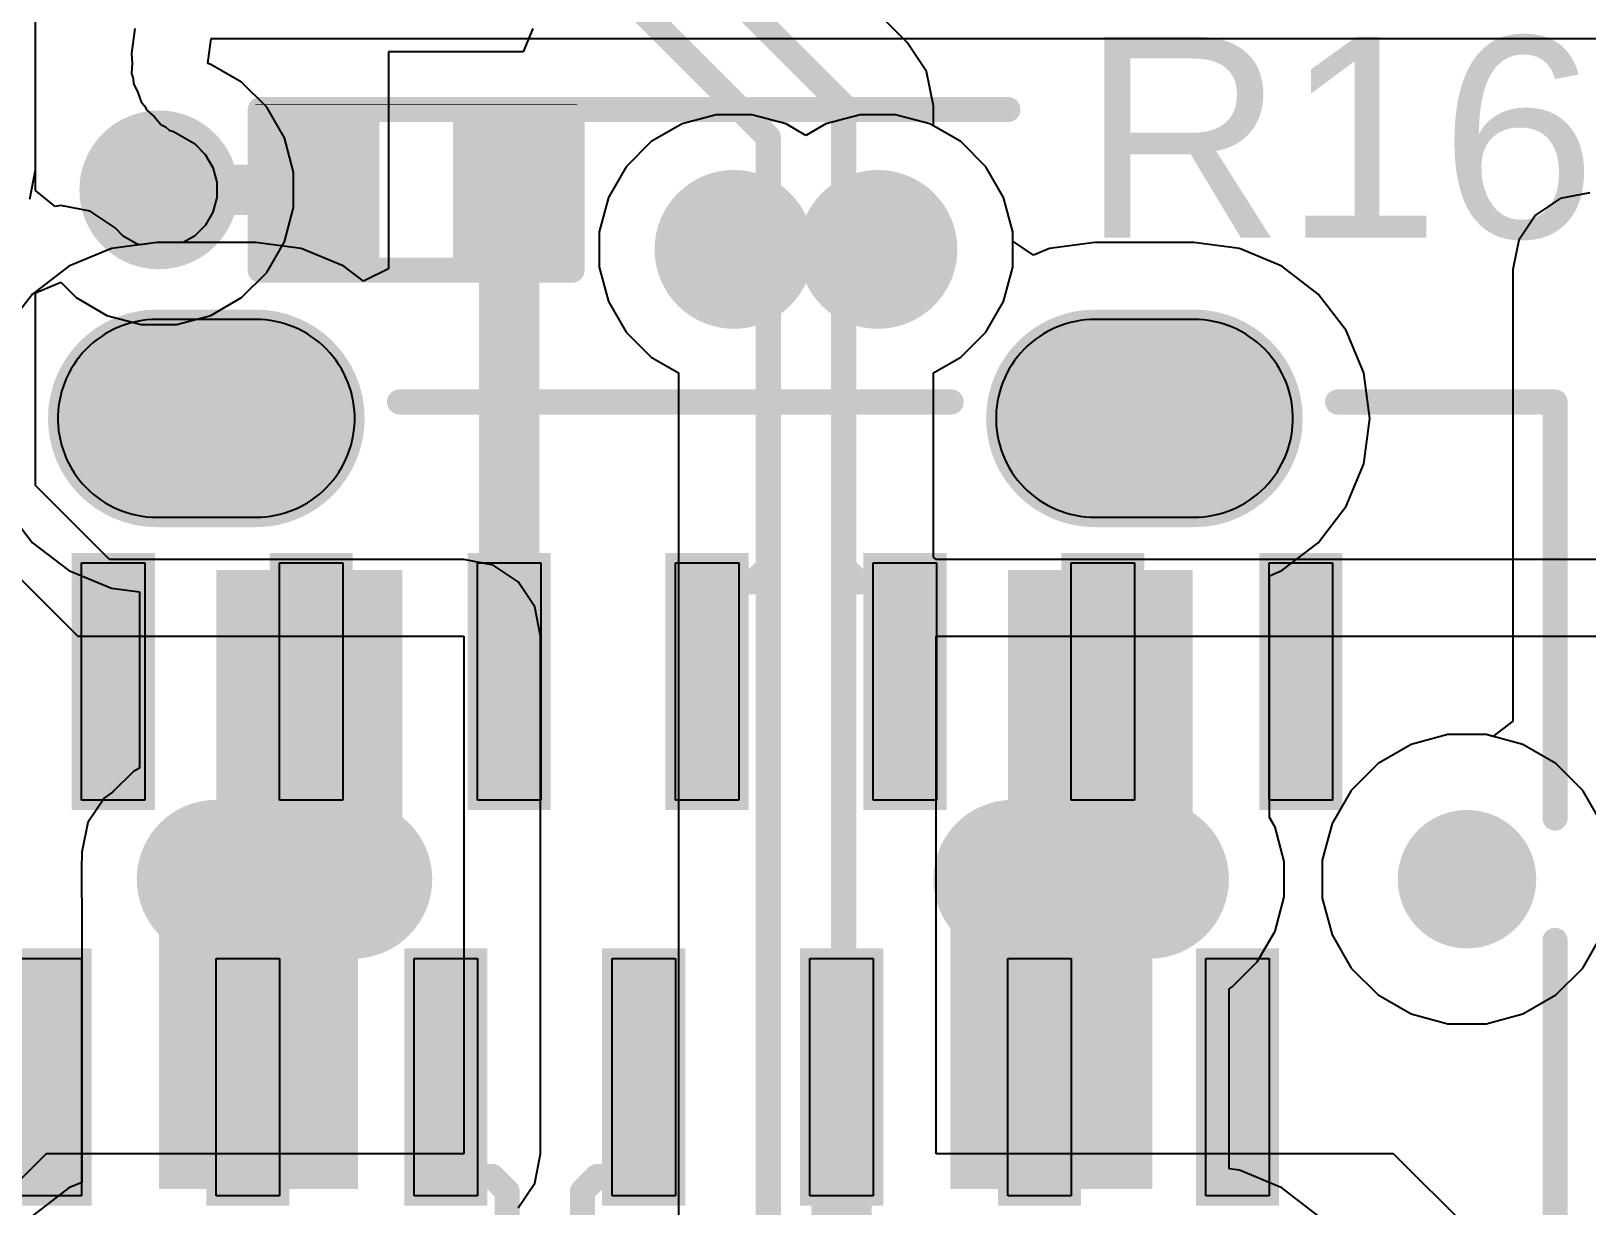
# Model space of a CAD drawing. Header units: millimetres. Extents: x -1.53 to 7.44, y -0.61 to 4.57.
# Drawn here: x 5.7209 to 6.0304, y 0.3046 to 0.5385 of the extents above; entities that cross this region are included whole.
import ezdxf

# ---------------------------------------------------------------- set-up
doc = ezdxf.new("R2010")
doc.units = ezdxf.units.MM
doc.header["$MEASUREMENT"] = 0
for name, color, linetype in [('BottomLayer', 5, 'Continuous'), ('BottomSolder', 6, 'Continuous'), ('MultiLayer', 9, 'Continuous'), ('PadHoleLayer', 156, 'Continuous'), ('TopLayer', 1, 'Continuous'), ('TopOverlay', 2, 'Continuous'), ('TopPaste', 8, 'Continuous'), ('TopSolder', 216, 'Continuous'), ('ViaHoleLayer', 16, 'Continuous')]:
    doc.layers.add(name, color=color, linetype=linetype)
doc.styles.add('Arial', font='', dxfattribs={"height": 0.2})
doc.styles.get('Arial').set_extended_font_data('Arial')

# ---------------------------------------------------------------- blocks, each defined once
blk = doc.blocks.new('R___0402_117')
at = {"layer": 'TopLayer'}
for points in [[(-0.0275, -0.0125), (-0.0275, 0.0125), (-0.0095, 0.0125), (-0.0095, -0.0125)], [(0.0095, -0.0125), (0.0095, 0.0125), (0.0275, 0.0125), (0.0275, -0.0125)]]:
    blk.add_hatch(color=1, dxfattribs=at).paths.add_polyline_path(points)
at = {"layer": 'TopPaste'}
for points in [[(-0.0275, -0.0125), (-0.0275, 0.0125), (-0.0095, 0.0125), (-0.0095, -0.0125)], [(0.0095, -0.0125), (0.0095, 0.0125), (0.0275, 0.0125), (0.0275, -0.0125)]]:
    blk.add_hatch(color=8, dxfattribs=at).paths.add_polyline_path(points)
at = {"layer": 'TopSolder'}
for points in [[(-0.02967, -0.01467), (-0.02967, 0.01467), (-0.00733, 0.01467), (-0.00733, -0.01467)], [(0.00733, -0.01467), (0.00733, 0.01467), (0.02967, 0.01467), (0.02967, -0.01467)]]:
    blk.add_hatch(color=216, dxfattribs=at).paths.add_polyline_path(points)
at = {"layer": 'TopOverlay'}
for points, const_width in [([(0.031, 0.016), (-0.031, 0.016)], 0.005), ([(-0.031, 0.016), (-0.031, -0.016)], 0.005), ([(0.031, 0.016), (0.031, -0.016)], 0.005), ([(0.031, -0.016), (-0.031, -0.016)], 0.005), ([(0.032, -0.017), (-0.032, -0.017)], 0.000127)]:
    blk.add_lwpolyline(points, dxfattribs=dict(at, const_width=const_width))
for points, const_width in [([(-0.03225, 0.016, 1), (-0.02975, 0.016, 1)], 0.0025), ([(-0.03225, 0.016, 1), (-0.02975, 0.016, 1)], 0.0025), ([(0.02975, 0.016, 1), (0.03225, 0.016, 1)], 0.0025), ([(0.02975, 0.016, 1), (0.03225, 0.016, 1)], 0.0025), ([(-0.03225, -0.016, 1), (-0.02975, -0.016, 1)], 0.0025), ([(-0.03225, -0.016, 1), (-0.02975, -0.016, 1)], 0.0025), ([(0.02975, -0.016, 1), (0.03225, -0.016, 1)], 0.0025), ([(0.02975, -0.016, 1), (0.03225, -0.016, 1)], 0.0025), ([(-0.03203, -0.017, 1), (-0.03197, -0.017, 1)], 0.0000635), ([(0.03197, -0.017, 1), (0.03203, -0.017, 1)], 0.0000635)]:
    blk.add_lwpolyline(points, format="xyb", close=True, dxfattribs=dict(at, const_width=const_width))
blk = doc.blocks.new('TYPE_C_31_D_07_156')
at = {"layer": 'BottomLayer'}
h = blk.add_hatch(color=5, dxfattribs=at)
edge = h.paths.add_edge_path()
edge.add_arc((0.091732, 0.083463), 0.019685, 180, 360)
edge.add_line((0.111417, 0.083463), (0.111417, 0.103149))
edge.add_arc((0.091732, 0.103149), 0.019685, 0, 180)
edge.add_line((0.072047, 0.103149), (0.072047, 0.083463))
h = blk.add_hatch(color=5, dxfattribs=at)
edge = h.paths.add_edge_path()
edge.add_arc((0.091732, -0.103151), 0.019685, 180, 360)
edge.add_line((0.111417, -0.103151), (0.111417, -0.083465))
edge.add_arc((0.091732, -0.083465), 0.019685, 0, 180)
edge.add_line((0.072047, -0.083465), (0.072047, -0.103151))
at = {"layer": 'BottomSolder'}
h = blk.add_hatch(color=6, dxfattribs=at)
edge = h.paths.add_edge_path()
edge.add_arc((0.091732, 0.083463), 0.021654, 180, 360)
edge.add_line((0.113386, 0.083463), (0.113386, 0.103149))
edge.add_arc((0.091732, 0.103149), 0.021654, 0, 180)
edge.add_line((0.070078, 0.103149), (0.070078, 0.083463))
h = blk.add_hatch(color=6, dxfattribs=at)
edge = h.paths.add_edge_path()
edge.add_arc((0.091732, -0.103151), 0.021654, 180, 360)
edge.add_line((0.113386, -0.103151), (0.113386, -0.083465))
edge.add_arc((0.091732, -0.083465), 0.021654, 0, 180)
edge.add_line((0.070078, -0.083465), (0.070078, -0.103151))
h = blk.add_hatch(color=6, dxfattribs=at)
edge = h.paths.add_edge_path()
edge.add_arc((0.000005, -0.15748), 0.004, 0, 360)
at = {"layer": 'MultiLayer'}
h = blk.add_hatch(color=9, dxfattribs=at)
edge = h.paths.add_edge_path()
edge.add_arc((0.091732, 0.083463), 0.019685, 180, 360)
edge.add_line((0.111417, 0.083463), (0.111417, 0.103149))
edge.add_arc((0.091732, 0.103149), 0.019685, 0, 180)
edge.add_line((0.072047, 0.103149), (0.072047, 0.083463))
h = blk.add_hatch(color=9, dxfattribs=at)
edge = h.paths.add_edge_path()
edge.add_arc((0.091732, -0.103151), 0.019685, 180, 360)
edge.add_line((0.111417, -0.103151), (0.111417, -0.083465))
edge.add_arc((0.091732, -0.083465), 0.019685, 0, 180)
edge.add_line((0.072047, -0.083465), (0.072047, -0.103151))
at = {"layer": 'PadHoleLayer'}
h = blk.add_hatch(color=156, dxfattribs=at)
edge = h.paths.add_edge_path()
edge.add_arc((0.091732, 0.082479), 0.012795, 180, 360)
edge.add_line((0.104527, 0.082479), (0.104527, 0.104133))
edge.add_arc((0.091732, 0.104133), 0.012795, 0, 180)
edge.add_line((0.078937, 0.104133), (0.078937, 0.082479))
h = blk.add_hatch(color=156, dxfattribs=at)
edge = h.paths.add_edge_path()
edge.add_arc((0.091732, -0.104135), 0.012795, 180, 360)
edge.add_line((0.104527, -0.104135), (0.104527, -0.082481))
edge.add_arc((0.091732, -0.082481), 0.012795, 0, 180)
edge.add_line((0.078937, -0.082481), (0.078937, -0.104135))
h = blk.add_hatch(color=156, dxfattribs=at)
edge = h.paths.add_edge_path()
edge.add_arc((0.000005, -0.15748), 0.01378, 0, 360)
at = {"layer": 'TopLayer'}
for points in [[(-0.062992, 0.130707), (-0.015748, 0.130707), (-0.015748, 0.118109), (-0.062992, 0.118109)], [(0.015749, 0.118109), (0.062993, 0.118109), (0.062993, 0.105511), (0.015749, 0.105511)], [(-0.062992, 0.091337), (-0.015748, 0.091337), (-0.015748, 0.078739), (-0.062992, 0.078739)], [(0.015748, 0.078739), (0.062992, 0.078739), (0.062992, 0.066141), (0.015748, 0.066141)], [(-0.062992, 0.051967), (-0.015748, 0.051967), (-0.015748, 0.039369), (-0.062992, 0.039369)], [(0.015748, 0.039369), (0.062992, 0.039369), (0.062992, 0.026771), (0.015748, 0.026771)], [(-0.062992, 0.012597), (-0.015748, 0.012597), (-0.015748, -0.000001), (-0.062992, -0.000001)], [(0.015748, -0.000001), (0.062992, -0.000001), (0.062992, -0.012599), (0.015748, -0.012599)], [(-0.062992, -0.026773), (-0.015748, -0.026773), (-0.015748, -0.039371), (-0.062992, -0.039371)], [(0.015748, -0.039371), (0.062992, -0.039371), (0.062992, -0.051969), (0.015748, -0.051969)], [(-0.062992, -0.066143), (-0.015748, -0.066143), (-0.015748, -0.078741), (-0.062992, -0.078741)], [(0.015748, -0.078741), (0.062992, -0.078741), (0.062992, -0.091339), (0.015748, -0.091339)], [(-0.062992, -0.105513), (-0.015748, -0.105513), (-0.015748, -0.118111), (-0.062992, -0.118111)], [(0.015748, -0.118111), (0.062992, -0.118111), (0.062992, -0.130709), (0.015748, -0.130709)]]:
    blk.add_hatch(color=1, dxfattribs=at).paths.add_polyline_path(points)
h = blk.add_hatch(color=1, dxfattribs=at)
edge = h.paths.add_edge_path()
edge.add_arc((0.091732, 0.083463), 0.019685, 180, 360)
edge.add_line((0.111417, 0.083463), (0.111417, 0.103149))
edge.add_arc((0.091732, 0.103149), 0.019685, 0, 180)
edge.add_line((0.072047, 0.103149), (0.072047, 0.083463))
h = blk.add_hatch(color=1, dxfattribs=at)
edge = h.paths.add_edge_path()
edge.add_arc((0.091732, -0.103151), 0.019685, 180, 360)
edge.add_line((0.111417, -0.103151), (0.111417, -0.083465))
edge.add_arc((0.091732, -0.083465), 0.019685, 0, 180)
edge.add_line((0.072047, -0.083465), (0.072047, -0.103151))
at = {"layer": 'TopSolder'}
for points in [[(-0.064961, 0.132676), (-0.013779, 0.132676), (-0.013779, 0.11614), (-0.064961, 0.11614)], [(0.01378, 0.120078), (0.064962, 0.120078), (0.064962, 0.103542), (0.01378, 0.103542)], [(-0.064961, 0.093306), (-0.013779, 0.093306), (-0.013779, 0.07677), (-0.064961, 0.07677)], [(0.013779, 0.080708), (0.064961, 0.080708), (0.064961, 0.064172), (0.013779, 0.064172)], [(-0.064961, 0.053936), (-0.013779, 0.053936), (-0.013779, 0.0374), (-0.064961, 0.0374)], [(0.013779, 0.041338), (0.064961, 0.041338), (0.064961, 0.024802), (0.013779, 0.024802)], [(-0.064961, 0.014566), (-0.013779, 0.014566), (-0.013779, -0.00197), (-0.064961, -0.00197)], [(0.013779, 0.001968), (0.064961, 0.001968), (0.064961, -0.014568), (0.013779, -0.014568)], [(-0.064961, -0.024804), (-0.013779, -0.024804), (-0.013779, -0.04134), (-0.064961, -0.04134)], [(0.013779, -0.037402), (0.064961, -0.037402), (0.064961, -0.053938), (0.013779, -0.053938)], [(-0.064961, -0.064174), (-0.013779, -0.064174), (-0.013779, -0.08071), (-0.064961, -0.08071)], [(0.013779, -0.076772), (0.064961, -0.076772), (0.064961, -0.093308), (0.013779, -0.093308)], [(-0.064961, -0.103544), (-0.013779, -0.103544), (-0.013779, -0.12008), (-0.064961, -0.12008)], [(0.013779, -0.116142), (0.064961, -0.116142), (0.064961, -0.132678), (0.013779, -0.132678)]]:
    blk.add_hatch(color=216, dxfattribs=at).paths.add_polyline_path(points)
h = blk.add_hatch(color=216, dxfattribs=at)
edge = h.paths.add_edge_path()
edge.add_arc((0.091732, 0.083463), 0.021654, 180, 360)
edge.add_line((0.113386, 0.083463), (0.113386, 0.103149))
edge.add_arc((0.091732, 0.103149), 0.021654, 0, 180)
edge.add_line((0.070078, 0.103149), (0.070078, 0.083463))
h = blk.add_hatch(color=216, dxfattribs=at)
edge = h.paths.add_edge_path()
edge.add_arc((0.091732, -0.103151), 0.021654, 180, 360)
edge.add_line((0.113386, -0.103151), (0.113386, -0.083465))
edge.add_arc((0.091732, -0.083465), 0.021654, 0, 180)
edge.add_line((0.070078, -0.083465), (0.070078, -0.103151))
h = blk.add_hatch(color=216, dxfattribs=at)
edge = h.paths.add_edge_path()
edge.add_arc((0.000005, -0.15748), 0.004, 0, 360)
at = {"layer": 'TopOverlay', "const_width": 0.005}
for points in [[(0.095, 0.054865), (0.095, -0.054867)], [(0.095, -0.131749), (0.095, -0.175001)], [(-0.095, -0.175001), (-0.012178, -0.175001)], [(0.012178, -0.175001), (0.095, -0.175001)]]:
    blk.add_lwpolyline(points, dxfattribs=at)
at = {"layer": 'TopOverlay', "const_width": 0.0025}
for points in [[(0.09375, 0.054865, 1), (0.09625, 0.054865, 1)], [(0.09375, -0.054867, 1), (0.09625, -0.054867, 1)], [(0.09375, -0.131749, 1), (0.09625, -0.131749, 1)], [(-0.013428, -0.175001, 1), (-0.010928, -0.175001, 1)], [(0.010928, -0.175001, 1), (0.013428, -0.175001, 1)], [(0.09375, -0.175001, 1), (0.09625, -0.175001, 1)], [(0.09375, -0.175001, 1), (0.09625, -0.175001, 1)]]:
    blk.add_lwpolyline(points, format="xyb", close=True, dxfattribs=at)
at = {"layer": 'TopPaste'}
for p, q in [((-0.062992, 0.118109), (-0.062992, 0.130707)), ((-0.015748, 0.130707), (-0.015748, 0.118109)), ((0.083639, 0.121095), (0.082754, 0.120669)), ((0.084543, 0.121476), (0.083639, 0.121095)), ((0.085466, 0.121812), (0.084543, 0.121476)), ((0.086404, 0.122101), (0.085466, 0.121812)), ((0.087355, 0.122343), (0.086404, 0.122101)), ((0.088317, 0.122538), (0.087355, 0.122343)), ((0.089287, 0.122684), (0.088317, 0.122538)), ((0.090264, 0.122782), (0.089287, 0.122684)), ((0.091244, 0.122831), (0.090264, 0.122782)), ((0.092226, 0.122831), (0.091244, 0.122831)), ((0.093206, 0.122782), (0.092226, 0.122831)), ((0.094183, 0.122684), (0.093206, 0.122782)), ((0.095153, 0.122538), (0.094183, 0.122684)), ((0.096115, 0.122343), (0.095153, 0.122538)), ((0.097066, 0.122101), (0.096115, 0.122343)), ((0.098004, 0.121812), (0.097066, 0.122101)), ((0.098927, 0.121476), (0.098004, 0.121812)), ((0.099831, 0.121095), (0.098927, 0.121476)), ((0.100716, 0.120669), (0.099831, 0.121095)), ((-0.015748, 0.118109), (-0.062992, 0.118109)), ((0.015748, 0.105511), (0.015748, 0.118109)), ((0.015748, 0.118109), (0.062992, 0.118109)), ((0.062992, 0.118109), (0.062992, 0.105511)), ((0.07871, 0.117911), (0.07799, 0.117244)), ((0.079462, 0.118542), (0.07871, 0.117911)), ((0.080244, 0.119135), (0.079462, 0.118542)), ((0.081055, 0.119688), (0.080244, 0.119135)), ((0.081893, 0.1202), (0.081055, 0.119688)), ((0.082754, 0.120669), (0.081893, 0.1202)), ((0.101578, 0.1202), (0.100716, 0.120669)), ((0.102415, 0.119688), (0.101578, 0.1202)), ((0.103226, 0.119135), (0.102415, 0.119688)), ((0.104008, 0.118542), (0.103226, 0.119135)), ((0.10476, 0.117911), (0.104008, 0.118542)), ((0.10548, 0.117244), (0.10476, 0.117911)), ((0.076043, 0.115038), (0.07547, 0.114241)), ((0.076655, 0.115805), (0.076043, 0.115038)), ((0.077305, 0.116541), (0.076655, 0.115805)), ((0.07799, 0.117244), (0.077305, 0.116541)), ((0.106165, 0.116541), (0.10548, 0.117244)), ((0.106815, 0.115805), (0.106165, 0.116541)), ((0.107427, 0.115038), (0.106815, 0.115805)), ((0.108, 0.114241), (0.107427, 0.115038)), ((0.073999, 0.111693), (0.073596, 0.110798)), ((0.074447, 0.112566), (0.073999, 0.111693)), ((0.074938, 0.113416), (0.074447, 0.112566)), ((0.07547, 0.114241), (0.074938, 0.113416)), ((0.108532, 0.113416), (0.108, 0.114241)), ((0.109023, 0.112566), (0.108532, 0.113416)), ((0.109471, 0.111693), (0.109023, 0.112566)), ((0.109874, 0.110798), (0.109471, 0.111693)), ((0.072925, 0.108954), (0.072659, 0.108009)), ((0.073237, 0.109885), (0.072925, 0.108954)), ((0.073596, 0.110798), (0.073237, 0.109885)), ((0.110233, 0.109885), (0.109874, 0.110798)), ((0.110545, 0.108954), (0.110233, 0.109885)), ((0.110811, 0.108009), (0.110545, 0.108954)), ((0.062992, 0.105511), (0.015748, 0.105511)), ((0.07227, 0.106086), (0.072148, 0.105112)), ((0.07244, 0.107053), (0.07227, 0.106086)), ((0.072659, 0.108009), (0.07244, 0.107053)), ((0.11103, 0.107053), (0.110811, 0.108009)), ((0.1112, 0.106086), (0.11103, 0.107053)), ((0.111322, 0.105112), (0.1112, 0.106086)), ((0.072074, 0.104133), (0.07205, 0.103152)), ((0.07205, 0.103152), (0.07205, 0.083467)), ((0.072148, 0.105112), (0.072074, 0.104133)), ((0.111396, 0.104133), (0.111322, 0.105112)), ((0.11142, 0.103152), (0.111396, 0.104133)), ((0.11142, 0.083467), (0.11142, 0.103152)), ((-0.062992, 0.078739), (-0.062992, 0.091337)), ((-0.062992, 0.091337), (-0.015748, 0.091337)), ((-0.015748, 0.091337), (-0.015748, 0.078739)), ((0.07205, 0.083467), (0.072074, 0.082486)), ((0.072074, 0.082486), (0.072148, 0.081507)), ((0.072148, 0.081507), (0.07227, 0.080533)), ((0.07227, 0.080533), (0.07244, 0.079566)), ((0.11103, 0.079566), (0.1112, 0.080533)), ((0.1112, 0.080533), (0.111322, 0.081507)), ((0.111322, 0.081507), (0.111396, 0.082486)), ((0.111396, 0.082486), (0.11142, 0.083467)), ((-0.015748, 0.078739), (-0.062992, 0.078739)), ((0.015748, 0.066141), (0.015748, 0.078739)), ((0.015748, 0.078739), (0.062992, 0.078739)), ((0.062992, 0.078739), (0.062992, 0.066141)), ((0.07244, 0.079566), (0.072659, 0.07861)), ((0.072659, 0.07861), (0.072925, 0.077665)), ((0.072925, 0.077665), (0.073237, 0.076734)), ((0.110233, 0.076734), (0.110545, 0.077665)), ((0.110545, 0.077665), (0.110811, 0.07861)), ((0.110811, 0.07861), (0.11103, 0.079566)), ((0.073237, 0.076734), (0.073596, 0.075821)), ((0.073596, 0.075821), (0.073999, 0.074926)), ((0.073999, 0.074926), (0.074447, 0.074053)), ((0.109023, 0.074053), (0.109471, 0.074926)), ((0.109471, 0.074926), (0.109874, 0.075821)), ((0.109874, 0.075821), (0.110233, 0.076734)), ((0.074447, 0.074053), (0.074938, 0.073203)), ((0.074938, 0.073203), (0.07547, 0.072378)), ((0.07547, 0.072378), (0.076043, 0.071581)), ((0.076043, 0.071581), (0.076655, 0.070814)), ((0.106815, 0.070814), (0.107427, 0.071581)), ((0.107427, 0.071581), (0.108, 0.072378)), ((0.108, 0.072378), (0.108532, 0.073203)), ((0.108532, 0.073203), (0.109023, 0.074053)), ((0.076655, 0.070814), (0.077305, 0.070078)), ((0.077305, 0.070078), (0.07799, 0.069375)), ((0.07799, 0.069375), (0.07871, 0.068708)), ((0.07871, 0.068708), (0.079462, 0.068077)), ((0.104008, 0.068077), (0.10476, 0.068708)), ((0.10476, 0.068708), (0.10548, 0.069375)), ((0.10548, 0.069375), (0.106165, 0.070078)), ((0.106165, 0.070078), (0.106815, 0.070814)), ((0.062992, 0.066141), (0.015748, 0.066141)), ((0.079462, 0.068077), (0.080244, 0.067484)), ((0.080244, 0.067484), (0.081055, 0.066931)), ((0.081055, 0.066931), (0.081893, 0.066419)), ((0.081893, 0.066419), (0.082754, 0.06595)), ((0.082754, 0.06595), (0.083639, 0.065524)), ((0.083639, 0.065524), (0.084543, 0.065143)), ((0.084543, 0.065143), (0.085466, 0.064807)), ((0.098004, 0.064807), (0.098927, 0.065143)), ((0.098927, 0.065143), (0.099831, 0.065524)), ((0.099831, 0.065524), (0.100716, 0.06595)), ((0.100716, 0.06595), (0.101578, 0.066419)), ((0.101578, 0.066419), (0.102415, 0.066931)), ((0.102415, 0.066931), (0.103226, 0.067484)), ((0.103226, 0.067484), (0.104008, 0.068077)), ((0.085466, 0.064807), (0.086404, 0.064518)), ((0.086404, 0.064518), (0.087355, 0.064276)), ((0.087355, 0.064276), (0.088317, 0.064081)), ((0.088317, 0.064081), (0.089287, 0.063935)), ((0.089287, 0.063935), (0.090264, 0.063837)), ((0.090264, 0.063837), (0.091244, 0.063788)), ((0.091244, 0.063788), (0.092226, 0.063788)), ((0.092226, 0.063788), (0.093206, 0.063837)), ((0.093206, 0.063837), (0.094183, 0.063935)), ((0.094183, 0.063935), (0.095153, 0.064081)), ((0.095153, 0.064081), (0.096115, 0.064276)), ((0.096115, 0.064276), (0.097066, 0.064518)), ((0.097066, 0.064518), (0.098004, 0.064807)), ((-0.062992, 0.039369), (-0.062992, 0.051967)), ((-0.062992, 0.051967), (-0.015748, 0.051967)), ((-0.015748, 0.051967), (-0.015748, 0.039369)), ((-0.015748, 0.039369), (-0.062992, 0.039369)), ((0.015748, 0.026771), (0.015748, 0.039369)), ((0.015748, 0.039369), (0.062992, 0.039369)), ((0.062992, 0.039369), (0.062992, 0.026771)), ((0.062992, 0.026771), (0.015748, 0.026771)), ((-0.062992, -0.000001), (-0.062992, 0.012597)), ((-0.062992, 0.012597), (-0.015748, 0.012597)), ((-0.015748, 0.012597), (-0.015748, -0.000001)), ((-0.015748, -0.000001), (-0.062992, -0.000001)), ((0.015748, -0.012599), (0.015748, -0.000001)), ((0.015748, -0.000001), (0.062992, -0.000001)), ((0.062992, -0.000001), (0.062992, -0.012599)), ((0.062992, -0.012599), (0.015748, -0.012599)), ((-0.062992, -0.039371), (-0.062992, -0.026773)), ((-0.062992, -0.026773), (-0.015748, -0.026773)), ((-0.015748, -0.026773), (-0.015748, -0.039371)), ((-0.015748, -0.039371), (-0.062992, -0.039371)), ((0.015748, -0.051969), (0.015748, -0.039371)), ((0.015748, -0.039371), (0.062992, -0.039371)), ((0.062992, -0.039371), (0.062992, -0.051969)), ((0.062992, -0.051969), (0.015748, -0.051969)), ((0.085466, -0.064808), (0.084543, -0.065144)), ((0.086404, -0.064519), (0.085466, -0.064808)), ((0.087355, -0.064277), (0.086404, -0.064519)), ((0.088317, -0.064082), (0.087355, -0.064277)), ((0.089287, -0.063936), (0.088317, -0.064082)), ((0.090264, -0.063838), (0.089287, -0.063936)), ((0.091244, -0.063789), (0.090264, -0.063838)), ((0.092226, -0.063789), (0.091244, -0.063789)), ((0.093206, -0.063838), (0.092226, -0.063789)), ((0.094183, -0.063936), (0.093206, -0.063838)), ((0.095153, -0.064082), (0.094183, -0.063936)), ((0.096115, -0.064277), (0.095153, -0.064082)), ((0.097066, -0.064519), (0.096115, -0.064277)), ((0.098004, -0.064808), (0.097066, -0.064519)), ((0.098927, -0.065144), (0.098004, -0.064808)), ((-0.062992, -0.078741), (-0.062992, -0.066143)), ((-0.062992, -0.066143), (-0.015748, -0.066143)), ((-0.015748, -0.066143), (-0.015748, -0.078741)), ((0.079462, -0.068078), (0.07871, -0.068709)), ((0.080244, -0.067485), (0.079462, -0.068078)), ((0.081055, -0.066932), (0.080244, -0.067485)), ((0.081893, -0.06642), (0.081055, -0.066932)), ((0.082754, -0.065951), (0.081893, -0.06642)), ((0.083639, -0.065525), (0.082754, -0.065951)), ((0.084543, -0.065144), (0.083639, -0.065525)), ((0.099831, -0.065525), (0.098927, -0.065144)), ((0.100716, -0.065951), (0.099831, -0.065525)), ((0.101578, -0.06642), (0.100716, -0.065951)), ((0.102415, -0.066932), (0.101578, -0.06642)), ((0.103226, -0.067485), (0.102415, -0.066932)), ((0.104008, -0.068078), (0.103226, -0.067485)), ((0.10476, -0.068709), (0.104008, -0.068078)), ((0.076655, -0.070815), (0.076043, -0.071582)), ((0.077305, -0.070079), (0.076655, -0.070815)), ((0.07799, -0.069376), (0.077305, -0.070079)), ((0.07871, -0.068709), (0.07799, -0.069376)), ((0.10548, -0.069376), (0.10476, -0.068709)), ((0.106165, -0.070079), (0.10548, -0.069376)), ((0.106815, -0.070815), (0.106165, -0.070079)), ((0.107427, -0.071582), (0.106815, -0.070815)), ((0.074447, -0.074054), (0.073999, -0.074927)), ((0.074938, -0.073204), (0.074447, -0.074054)), ((0.07547, -0.072379), (0.074938, -0.073204)), ((0.076043, -0.071582), (0.07547, -0.072379)), ((0.108, -0.072379), (0.107427, -0.071582)), ((0.108532, -0.073204), (0.108, -0.072379)), ((0.109023, -0.074054), (0.108532, -0.073204)), ((0.109471, -0.074927), (0.109023, -0.074054)), ((0.073237, -0.076735), (0.072925, -0.077666)), ((0.073596, -0.075822), (0.073237, -0.076735)), ((0.073999, -0.074927), (0.073596, -0.075822)), ((0.109874, -0.075822), (0.109471, -0.074927)), ((0.110233, -0.076735), (0.109874, -0.075822)), ((0.110545, -0.077666), (0.110233, -0.076735)), ((-0.015748, -0.078741), (-0.062992, -0.078741)), ((0.015748, -0.091339), (0.015748, -0.078741)), ((0.015748, -0.078741), (0.062992, -0.078741)), ((0.062992, -0.078741), (0.062992, -0.091339)), ((0.07244, -0.079567), (0.07227, -0.080534)), ((0.072659, -0.078611), (0.07244, -0.079567)), ((0.072925, -0.077666), (0.072659, -0.078611)), ((0.110811, -0.078611), (0.110545, -0.077666)), ((0.11103, -0.079567), (0.110811, -0.078611)), ((0.1112, -0.080534), (0.11103, -0.079567)), ((0.072074, -0.082487), (0.07205, -0.083468)), ((0.07205, -0.083468), (0.07205, -0.103153)), ((0.072148, -0.081508), (0.072074, -0.082487)), ((0.07227, -0.080534), (0.072148, -0.081508)), ((0.111322, -0.081508), (0.1112, -0.080534)), ((0.111396, -0.082487), (0.111322, -0.081508)), ((0.11142, -0.083468), (0.111396, -0.082487)), ((0.11142, -0.103153), (0.11142, -0.083468)), ((0.062992, -0.091339), (0.015748, -0.091339)), ((0.07205, -0.103153), (0.072074, -0.104134)), ((0.072074, -0.104134), (0.072148, -0.105113)), ((0.072148, -0.105113), (0.07227, -0.106087)), ((0.1112, -0.106087), (0.111322, -0.105113)), ((0.111322, -0.105113), (0.111396, -0.104134)), ((0.111396, -0.104134), (0.11142, -0.103153)), ((-0.062992, -0.118111), (-0.062992, -0.105513)), ((-0.062992, -0.105513), (-0.015748, -0.105513)), ((-0.015748, -0.105513), (-0.015748, -0.118111)), ((0.07227, -0.106087), (0.07244, -0.107054)), ((0.07244, -0.107054), (0.072659, -0.10801)), ((0.072659, -0.10801), (0.072925, -0.108955)), ((0.110545, -0.108955), (0.110811, -0.10801)), ((0.110811, -0.10801), (0.11103, -0.107054)), ((0.11103, -0.107054), (0.1112, -0.106087)), ((0.072925, -0.108955), (0.073237, -0.109886)), ((0.073237, -0.109886), (0.073596, -0.110799)), ((0.073596, -0.110799), (0.073999, -0.111694)), ((0.109471, -0.111694), (0.109874, -0.110799)), ((0.109874, -0.110799), (0.110233, -0.109886)), ((0.110233, -0.109886), (0.110545, -0.108955)), ((0.073999, -0.111694), (0.074447, -0.112567)), ((0.074447, -0.112567), (0.074938, -0.113417)), ((0.074938, -0.113417), (0.07547, -0.114242)), ((0.07547, -0.114242), (0.076043, -0.115039)), ((0.107427, -0.115039), (0.108, -0.114242)), ((0.108, -0.114242), (0.108532, -0.113417)), ((0.108532, -0.113417), (0.109023, -0.112567)), ((0.109023, -0.112567), (0.109471, -0.111694)), ((0.076043, -0.115039), (0.076655, -0.115806)), ((0.076655, -0.115806), (0.077305, -0.116542)), ((0.077305, -0.116542), (0.07799, -0.117245)), ((0.07799, -0.117245), (0.07871, -0.117912)), ((0.10476, -0.117912), (0.10548, -0.117245)), ((0.10548, -0.117245), (0.106165, -0.116542)), ((0.106165, -0.116542), (0.106815, -0.115806)), ((0.106815, -0.115806), (0.107427, -0.115039)), ((-0.015748, -0.118111), (-0.062992, -0.118111)), ((0.015748, -0.130709), (0.015748, -0.118111)), ((0.015748, -0.118111), (0.062992, -0.118111)), ((0.062992, -0.118111), (0.062992, -0.130709)), ((0.07871, -0.117912), (0.079462, -0.118543)), ((0.079462, -0.118543), (0.080244, -0.119136)), ((0.080244, -0.119136), (0.081055, -0.119689)), ((0.081055, -0.119689), (0.081893, -0.120201)), ((0.081893, -0.120201), (0.082754, -0.12067)), ((0.082754, -0.12067), (0.083639, -0.121096)), ((0.099831, -0.121096), (0.100716, -0.12067)), ((0.100716, -0.12067), (0.101578, -0.120201)), ((0.101578, -0.120201), (0.102415, -0.119689)), ((0.102415, -0.119689), (0.103226, -0.119136)), ((0.103226, -0.119136), (0.104008, -0.118543)), ((0.104008, -0.118543), (0.10476, -0.117912)), ((0.083639, -0.121096), (0.084543, -0.121477)), ((0.084543, -0.121477), (0.085466, -0.121813)), ((0.085466, -0.121813), (0.086404, -0.122102)), ((0.086404, -0.122102), (0.087355, -0.122344)), ((0.087355, -0.122344), (0.088317, -0.122539)), ((0.088317, -0.122539), (0.089287, -0.122685)), ((0.089287, -0.122685), (0.090264, -0.122783)), ((0.090264, -0.122783), (0.091244, -0.122832)), ((0.091244, -0.122832), (0.092226, -0.122832)), ((0.092226, -0.122832), (0.093206, -0.122783)), ((0.093206, -0.122783), (0.094183, -0.122685)), ((0.094183, -0.122685), (0.095153, -0.122539)), ((0.095153, -0.122539), (0.096115, -0.122344)), ((0.096115, -0.122344), (0.097066, -0.122102)), ((0.097066, -0.122102), (0.098004, -0.121813)), ((0.098004, -0.121813), (0.098927, -0.121477)), ((0.098927, -0.121477), (0.099831, -0.121096)), ((0.062992, -0.130709), (0.015748, -0.130709))]:
    blk.add_line(p, q, dxfattribs=at)

msp = doc.modelspace()

# ---------------------------------------------------------------- hatches: boundary and pattern name
at = {"layer": 'BottomLayer'}
h = msp.add_hatch(color=5, dxfattribs=at)
edge = h.paths.add_edge_path()
edge.add_arc((5.74636, 0.50685), 0.01181, 0, 360)
h = msp.add_hatch(color=5, dxfattribs=at)
edge = h.paths.add_edge_path()
edge.add_arc((5.86078, 0.495), 0.01181, 0, 360)
h = msp.add_hatch(color=5, dxfattribs=at)
edge = h.paths.add_edge_path()
edge.add_arc((5.8894, 0.495), 0.01181, 0, 360)
h = msp.add_hatch(color=5, dxfattribs=at)
edge = h.paths.add_edge_path()
edge.add_arc((5.75777, 0.36963), 0.01181, 0, 360)
h = msp.add_hatch(color=5, dxfattribs=at)
edge = h.paths.add_edge_path()
edge.add_arc((5.78494, 0.36963), 0.01181, 0, 360)
h = msp.add_hatch(color=5, dxfattribs=at)
edge = h.paths.add_edge_path()
edge.add_arc((5.91625, 0.36963), 0.01181, 0, 360)
h = msp.add_hatch(color=5, dxfattribs=at)
edge = h.paths.add_edge_path()
edge.add_arc((5.94342, 0.36963), 0.01181, 0, 360)
at = {"layer": 'BottomSolder'}
h = msp.add_hatch(color=6, dxfattribs=at)
edge = h.paths.add_edge_path()
edge.add_arc((5.74636, 0.50685), 0.01581, 0, 360)
h = msp.add_hatch(color=6, dxfattribs=at)
edge = h.paths.add_edge_path()
edge.add_arc((5.86078, 0.495), 0.01581, 0, 360)
h = msp.add_hatch(color=6, dxfattribs=at)
edge = h.paths.add_edge_path()
edge.add_arc((5.8894, 0.495), 0.01581, 0, 360)
h = msp.add_hatch(color=6, dxfattribs=at)
edge = h.paths.add_edge_path()
edge.add_arc((5.75777, 0.36963), 0.01581, 0, 360)
h = msp.add_hatch(color=6, dxfattribs=at)
edge = h.paths.add_edge_path()
edge.add_arc((5.78494, 0.36963), 0.01581, 0, 360)
h = msp.add_hatch(color=6, dxfattribs=at)
edge = h.paths.add_edge_path()
edge.add_arc((5.91625, 0.36963), 0.01581, 0, 360)
h = msp.add_hatch(color=6, dxfattribs=at)
edge = h.paths.add_edge_path()
edge.add_arc((5.94342, 0.36963), 0.01581, 0, 360)
at = {"layer": 'TopLayer'}
h = msp.add_hatch(color=1, dxfattribs=at)
edge = h.paths.add_edge_path()
edge.add_arc((5.74636, 0.50685), 0.01181, 0, 360)
h = msp.add_hatch(color=1, dxfattribs=at)
edge = h.paths.add_edge_path()
edge.add_arc((5.86078, 0.495), 0.01181, 0, 360)
h = msp.add_hatch(color=1, dxfattribs=at)
edge = h.paths.add_edge_path()
edge.add_arc((5.8894, 0.495), 0.01181, 0, 360)
for points in [[(5.75777, 0.36362), (5.79478, 0.36362), (5.79478, 0.43119), (5.75777, 0.43119)], [(5.91525, 0.36362), (5.952, 0.36362), (5.952, 0.43119), (5.91525, 0.43119)], [(5.74636, 0.308), (5.786, 0.308), (5.786, 0.37504), (5.74636, 0.37504)], [(5.74636, 0.36235), (5.79111, 0.36235), (5.79111, 0.37504), (5.74636, 0.37504)], [(5.90384, 0.308), (5.944, 0.308), (5.944, 0.37504), (5.90384, 0.37504)], [(5.90384, 0.36235), (5.94859, 0.36235), (5.94859, 0.37504), (5.90384, 0.37504)]]:
    msp.add_hatch(color=1, dxfattribs=at).paths.add_polyline_path(points)
h = msp.add_hatch(color=1, dxfattribs=at)
edge = h.paths.add_edge_path()
edge.add_arc((5.75777, 0.36963), 0.01181, 0, 360)
h = msp.add_hatch(color=1, dxfattribs=at)
edge = h.paths.add_edge_path()
edge.add_arc((5.78494, 0.36963), 0.01181, 0, 360)
h = msp.add_hatch(color=1, dxfattribs=at)
edge = h.paths.add_edge_path()
edge.add_arc((5.91625, 0.36963), 0.01181, 0, 360)
h = msp.add_hatch(color=1, dxfattribs=at)
edge = h.paths.add_edge_path()
edge.add_arc((5.94342, 0.36963), 0.01181, 0, 360)
at = {"layer": 'TopSolder'}
h = msp.add_hatch(color=216, dxfattribs=at)
edge = h.paths.add_edge_path()
edge.add_arc((5.74636, 0.50685), 0.01581, 0, 360)
h = msp.add_hatch(color=216, dxfattribs=at)
edge = h.paths.add_edge_path()
edge.add_arc((5.86078, 0.495), 0.01581, 0, 360)
h = msp.add_hatch(color=216, dxfattribs=at)
edge = h.paths.add_edge_path()
edge.add_arc((5.8894, 0.495), 0.01581, 0, 360)
h = msp.add_hatch(color=216, dxfattribs=at)
edge = h.paths.add_edge_path()
edge.add_arc((5.75777, 0.36963), 0.01581, 0, 360)
h = msp.add_hatch(color=216, dxfattribs=at)
edge = h.paths.add_edge_path()
edge.add_arc((5.78494, 0.36963), 0.01581, 0, 360)
h = msp.add_hatch(color=216, dxfattribs=at)
edge = h.paths.add_edge_path()
edge.add_arc((5.91625, 0.36963), 0.01581, 0, 360)
h = msp.add_hatch(color=216, dxfattribs=at)
edge = h.paths.add_edge_path()
edge.add_arc((5.94342, 0.36963), 0.01581, 0, 360)
at = {"layer": 'ViaHoleLayer'}
h = msp.add_hatch(color=16, dxfattribs=at)
edge = h.paths.add_edge_path()
edge.add_arc((5.74636, 0.50685), 0.00591, 0, 360)
h = msp.add_hatch(color=16, dxfattribs=at)
edge = h.paths.add_edge_path()
edge.add_arc((5.86078, 0.495), 0.00591, 0, 360)
h = msp.add_hatch(color=16, dxfattribs=at)
edge = h.paths.add_edge_path()
edge.add_arc((5.8894, 0.495), 0.00591, 0, 360)
h = msp.add_hatch(color=16, dxfattribs=at)
edge = h.paths.add_edge_path()
edge.add_arc((5.75777, 0.36963), 0.00591, 0, 360)
h = msp.add_hatch(color=16, dxfattribs=at)
edge = h.paths.add_edge_path()
edge.add_arc((5.78494, 0.36963), 0.00591, 0, 360)
h = msp.add_hatch(color=16, dxfattribs=at)
edge = h.paths.add_edge_path()
edge.add_arc((5.91625, 0.36963), 0.00591, 0, 360)
h = msp.add_hatch(color=16, dxfattribs=at)
edge = h.paths.add_edge_path()
edge.add_arc((5.94342, 0.36963), 0.00591, 0, 360)

# ---------------------------------------------------------------- linework, layer by layer
at = {"layer": 'BottomLayer'}
for p, q in [((5.72184, 0.5067), (5.72184, 0.57901)), ((5.74158, 0.539), (5.74093, 0.534)), ((5.75609, 0.532), (5.75675, 0.537)), ((5.75675, 0.537), (6.171, 0.537)), ((5.74093, 0.534), (5.74106, 0.532)), ((5.74106, 0.532), (5.74093, 0.53)), ((5.74093, 0.53), (5.74125, 0.52905)), ((5.75671, 0.53183), (5.75609, 0.532)), ((5.76282, 0.5283), (5.75671, 0.53183)), ((5.74125, 0.52905), (5.74132, 0.52804)), ((5.74132, 0.52804), (5.7422, 0.52625)), ((5.7422, 0.52625), (5.74284, 0.52435)), ((5.76781, 0.52331), (5.76282, 0.5283)), ((5.74284, 0.52435), (5.74351, 0.52359)), ((5.74351, 0.52359), (5.74395, 0.52269)), ((5.77134, 0.5172), (5.76781, 0.52331)), ((5.74395, 0.52269), (5.74546, 0.52137)), ((5.74546, 0.52137), (5.74678, 0.51987)), ((5.85043, 0.51998), (5.84432, 0.51645)), ((5.85725, 0.52181), (5.85043, 0.51998)), ((5.86431, 0.52181), (5.85725, 0.52181)), ((5.87113, 0.51998), (5.86431, 0.52181)), ((5.87509, 0.5177), (5.87113, 0.51998)), ((5.87906, 0.51998), (5.87509, 0.5177)), ((5.88587, 0.52181), (5.87906, 0.51998)), ((5.89293, 0.52181), (5.88587, 0.52181)), ((5.89975, 0.51998), (5.89293, 0.52181)), ((5.90587, 0.51645), (5.89975, 0.51998)), ((5.74678, 0.51987), (5.74768, 0.51942)), ((5.74768, 0.51942), (5.74844, 0.51876)), ((5.74844, 0.51876), (5.74925, 0.51848)), ((5.74925, 0.51848), (5.75343, 0.51607)), ((5.77317, 0.51038), (5.77134, 0.5172)), ((5.75343, 0.51607), (5.75557, 0.51392)), ((5.75557, 0.51392), (5.75709, 0.5113)), ((5.84432, 0.51645), (5.83933, 0.51146)), ((5.91086, 0.51146), (5.90587, 0.51645)), ((5.75709, 0.5113), (5.75788, 0.50837)), ((5.83933, 0.51146), (5.8358, 0.50535)), ((5.91439, 0.50535), (5.91086, 0.51146)), ((5.75788, 0.50837), (5.75788, 0.50533)), ((5.77317, 0.50332), (5.77317, 0.51038)), ((5.7257, 0.50352), (5.72184, 0.5067)), ((5.75788, 0.50533), (5.75709, 0.5024)), ((5.8358, 0.50535), (5.83397, 0.49853)), ((5.91622, 0.49853), (5.91439, 0.50535)), ((5.72684, 0.50375), (5.7257, 0.50352)), ((5.73269, 0.50258), (5.72684, 0.50375)), ((5.73765, 0.49927), (5.73269, 0.50258)), ((5.75709, 0.5024), (5.75557, 0.49978)), ((5.77134, 0.4965), (5.77317, 0.50332)), ((5.73929, 0.49763), (5.73765, 0.49927)), ((5.73765, 0.49927), (5.73765, 0.49927)), ((5.75557, 0.49978), (5.75343, 0.49763)), ((5.83397, 0.49853), (5.83397, 0.49147)), ((5.91622, 0.49147), (5.91622, 0.49853)), ((5.74191, 0.49612), (5.73929, 0.49763)), ((5.74268, 0.49591), (5.74191, 0.49612)), ((5.74596, 0.49635), (5.74268, 0.49591)), ((5.7512, 0.49635), (5.74596, 0.49635)), ((5.75343, 0.49763), (5.7512, 0.49635)), ((5.76781, 0.49039), (5.77134, 0.4965)), ((5.76282, 0.4854), (5.76781, 0.49039)), ((5.83397, 0.49147), (5.8358, 0.48465)), ((5.91439, 0.48465), (5.91622, 0.49147)), ((5.72184, 0.48638), (5.72684, 0.48846)), ((5.72184, 0.44801), (5.72184, 0.48638)), ((5.72684, 0.48846), (5.7299, 0.4854)), ((5.7299, 0.4854), (5.73601, 0.48187)), ((5.75671, 0.48187), (5.76282, 0.4854)), ((5.8358, 0.48465), (5.83933, 0.47854)), ((5.91086, 0.47854), (5.91439, 0.48465)), ((5.73601, 0.48187), (5.74283, 0.48004)), ((5.74283, 0.48004), (5.74989, 0.48004)), ((5.74989, 0.48004), (5.75671, 0.48187)), ((5.83933, 0.47854), (5.84432, 0.47355)), ((5.90587, 0.47355), (5.91086, 0.47854)), ((5.84432, 0.47355), (5.84975, 0.47041)), ((5.90044, 0.47041), (5.90587, 0.47355)), ((5.84975, 0.47041), (5.84975, 0.2733)), ((5.90044, 0.43376), (5.90044, 0.47041)), ((5.73656, 0.43329), (5.72184, 0.44801)), ((5.70654, 0.44168), (5.73022, 0.418)), ((5.807, 0.43329), (5.73656, 0.43329)), ((5.81285, 0.43213), (5.807, 0.43329)), ((5.901, 0.43329), (5.90044, 0.43376)), ((6.078, 0.43329), (5.901, 0.43329)), ((5.81781, 0.42881), (5.81285, 0.43213)), ((5.82113, 0.42385), (5.81781, 0.42881)), ((5.82229, 0.418), (5.82113, 0.42385)), ((5.73022, 0.418), (5.807, 0.418)), ((5.807, 0.418), (5.807, 0.315)), ((5.82229, 0.315), (5.82229, 0.418)), ((5.901, 0.315), (5.901, 0.418)), ((5.901, 0.418), (6.078, 0.418)), ((5.99548, 0.39645), (5.98892, 0.39266)), ((6.0028, 0.39842), (5.99548, 0.39645)), ((6.01038, 0.39842), (6.0028, 0.39842)), ((6.0177, 0.39645), (6.01038, 0.39842)), ((6.02426, 0.39266), (6.0177, 0.39645)), ((5.98892, 0.39266), (5.98356, 0.38731)), ((6.02962, 0.38731), (6.02426, 0.39266)), ((5.98356, 0.38731), (5.97977, 0.38074)), ((6.03341, 0.38074), (6.02962, 0.38731)), ((5.97977, 0.38074), (5.97781, 0.37342)), ((5.97781, 0.37342), (5.97781, 0.36585)), ((5.97781, 0.36585), (5.97977, 0.35853)), ((5.97977, 0.35853), (5.98356, 0.35196)), ((6.02962, 0.35196), (6.03341, 0.35853)), ((5.98356, 0.35196), (5.98892, 0.34661)), ((6.02426, 0.34661), (6.02962, 0.35196)), ((5.98892, 0.34661), (5.99548, 0.34282)), ((6.0177, 0.34282), (6.02426, 0.34661)), ((5.99548, 0.34282), (6.0028, 0.34086)), ((6.0028, 0.34086), (6.01038, 0.34086)), ((6.01038, 0.34086), (6.0177, 0.34282)), ((5.72396, 0.315), (5.70654, 0.29758)), ((5.807, 0.315), (5.72396, 0.315)), ((5.82113, 0.30915), (5.82229, 0.315)), ((5.992, 0.315), (5.901, 0.315)), ((6.007, 0.3), (5.992, 0.315)), ((5.81781, 0.30419), (5.82113, 0.30915))]:
    msp.add_line(p, q, dxfattribs=at)
at = {"layer": 'BottomLayer', "const_width": 0.005}
for points in [[(5.86078, 0.48996), (5.86078, 0.495)], [(5.8894, 0.48996), (5.8894, 0.495)], [(5.86078, 0.48996), (5.86759, 0.48315)], [(5.88259, 0.48315), (5.8894, 0.48996)], [(5.86759, 0.22123), (5.86759, 0.48315)], [(5.88259, 0.21501), (5.88259, 0.48315)]]:
    msp.add_lwpolyline(points, dxfattribs=at)
at = {"layer": 'BottomLayer', "const_width": 0.0025}
for points in [[(5.85953, 0.495, 1), (5.86203, 0.495, 1)], [(5.88815, 0.495, 1), (5.89065, 0.495, 1)], [(5.85953, 0.48996, 1), (5.86203, 0.48996, 1)], [(5.85953, 0.48996, 1), (5.86203, 0.48996, 1)], [(5.88815, 0.48996, 1), (5.89065, 0.48996, 1)], [(5.88815, 0.48996, 1), (5.89065, 0.48996, 1)], [(5.86634, 0.48315, 1), (5.86884, 0.48315, 1)], [(5.86634, 0.48315, 1), (5.86884, 0.48315, 1)], [(5.88134, 0.48315, 1), (5.88384, 0.48315, 1)], [(5.88134, 0.48315, 1), (5.88384, 0.48315, 1)]]:
    msp.add_lwpolyline(points, format="xyb", close=True, dxfattribs=at)
at = {"layer": 'TopLayer'}
for p, q in [((5.72184, 0.51082), (5.72184, 0.61121)), ((5.89521, 0.53617), (5.87522, 0.55616)), ((5.82073, 0.53897), (5.81882, 0.53435)), ((5.89908, 0.53038), (5.89521, 0.53617)), ((5.81882, 0.53435), (5.79204, 0.53435)), ((5.79204, 0.53435), (5.79204, 0.49113)), ((5.90044, 0.52355), (5.89908, 0.53038)), ((5.90044, 0.51959), (5.90044, 0.52355)), ((5.90044, 0.52355), (5.90044, 0.52355)), ((5.90587, 0.51645), (5.90044, 0.51959)), ((5.91086, 0.51146), (5.90587, 0.51645)), ((5.72067, 0.50497), (5.72184, 0.51082)), ((5.91439, 0.50535), (5.91086, 0.51146)), ((5.91622, 0.49853), (5.91439, 0.50535)), ((6.02515, 0.50513), (6.02019, 0.50181)), ((6.031, 0.50629), (6.02515, 0.50513)), ((6.02019, 0.50181), (6.01687, 0.49685)), ((5.91622, 0.49663), (5.91622, 0.49853)), ((5.74596, 0.49635), (5.73691, 0.49515)), ((5.76565, 0.49635), (5.74596, 0.49635)), ((5.7747, 0.49515), (5.76565, 0.49635)), ((5.92037, 0.49385), (5.91622, 0.49663)), ((5.93257, 0.49635), (5.92352, 0.49515)), ((5.95226, 0.49635), (5.93257, 0.49635)), ((5.96131, 0.49515), (5.95226, 0.49635)), ((6.01687, 0.49685), (6.01571, 0.491)), ((5.73691, 0.49515), (5.72847, 0.49166)), ((5.78314, 0.49166), (5.7747, 0.49515)), ((5.92352, 0.49515), (5.92037, 0.49385)), ((5.96975, 0.49166), (5.96131, 0.49515)), ((5.72847, 0.49166), (5.72122, 0.4861)), ((5.78704, 0.48867), (5.78314, 0.49166)), ((5.79204, 0.49113), (5.78704, 0.48867)), ((5.977, 0.4861), (5.96975, 0.49166)), ((6.01571, 0.491), (6.01571, 0.40109)), ((5.72122, 0.4861), (5.71566, 0.47885)), ((5.98256, 0.47885), (5.977, 0.4861)), ((5.98605, 0.47042), (5.98256, 0.47885)), ((5.98724, 0.46136), (5.98605, 0.47042)), ((5.98605, 0.45231), (5.98724, 0.46136)), ((5.98256, 0.44387), (5.98605, 0.45231)), ((5.71566, 0.44387), (5.72122, 0.43662)), ((5.977, 0.43662), (5.98256, 0.44387)), ((5.72122, 0.43662), (5.72847, 0.43106)), ((5.96975, 0.43106), (5.977, 0.43662)), ((5.72847, 0.43106), (5.73691, 0.42757)), ((5.96729, 0.43005), (5.96975, 0.43106)), ((5.73691, 0.42757), (5.74248, 0.42684)), ((5.96729, 0.3819), (5.96729, 0.43005)), ((5.74248, 0.42684), (5.74248, 0.39176)), ((6.01571, 0.40109), (6.01174, 0.39805)), ((5.99548, 0.39645), (5.98892, 0.39266)), ((6.0028, 0.39842), (5.99548, 0.39645)), ((6.01038, 0.39842), (6.0028, 0.39842)), ((6.01174, 0.39805), (6.01038, 0.39842)), ((5.74131, 0.39109), (5.73715, 0.38693)), ((5.74248, 0.39176), (5.74131, 0.39109)), ((5.98892, 0.39266), (5.98356, 0.38731)), ((5.73715, 0.38693), (5.73554, 0.38586)), ((5.98356, 0.38731), (5.97977, 0.38074)), ((5.73554, 0.38586), (5.73223, 0.38089)), ((5.73223, 0.38089), (5.73107, 0.37504)), ((5.9684, 0.37998), (5.96729, 0.3819)), ((5.97977, 0.38074), (5.97781, 0.37342)), ((5.97023, 0.37316), (5.9684, 0.37998)), ((5.73107, 0.37504), (5.73107, 0.37355)), ((5.73107, 0.37355), (5.73096, 0.37316)), ((5.73096, 0.37316), (5.73096, 0.36611)), ((5.97023, 0.36611), (5.97023, 0.37316)), ((5.97781, 0.37342), (5.97781, 0.36585)), ((5.73096, 0.36611), (5.73107, 0.36572)), ((5.73107, 0.36572), (5.73107, 0.30927)), ((5.9684, 0.35929), (5.97023, 0.36611)), ((5.97781, 0.36585), (5.97977, 0.35853)), ((5.96487, 0.35317), (5.9684, 0.35929)), ((5.97977, 0.35853), (5.98356, 0.35196)), ((6.02962, 0.35196), (6.03341, 0.35853)), ((5.95988, 0.34818), (5.96487, 0.35317)), ((5.98356, 0.35196), (5.98892, 0.34661)), ((6.02426, 0.34661), (6.02962, 0.35196)), ((5.95929, 0.34784), (5.95988, 0.34818)), ((5.95929, 0.31196), (5.95929, 0.34784)), ((5.98892, 0.34661), (5.99548, 0.34282)), ((6.0177, 0.34282), (6.02426, 0.34661)), ((5.99548, 0.34282), (6.0028, 0.34086)), ((6.0028, 0.34086), (6.01038, 0.34086)), ((6.01038, 0.34086), (6.0177, 0.34282)), ((5.96131, 0.31169), (5.95929, 0.31196)), ((5.96975, 0.3082), (5.96131, 0.31169)), ((5.72847, 0.3082), (5.72122, 0.30264)), ((5.73107, 0.30927), (5.72847, 0.3082)), ((5.977, 0.30264), (5.96975, 0.3082))]:
    msp.add_line(p, q, dxfattribs=at)
for points, const_width in [([(5.84297, 0.56317), (5.88259, 0.52355)], 0.005), ([(5.82797, 0.55696), (5.86759, 0.51734)], 0.005), ([(5.88259, 0.50685), (5.88259, 0.52355)], 0.005), ([(5.86759, 0.50685), (5.86759, 0.51734)], 0.005), ([(5.74636, 0.50685), (5.77904, 0.50685)], 0.01), ([(5.81604, 0.409), (5.81604, 0.50685)], 0.012), ([(5.86078, 0.50004), (5.86759, 0.50685)], 0.005), ([(5.88259, 0.50685), (5.8894, 0.50004)], 0.005), ([(5.86078, 0.495), (5.86078, 0.50004)], 0.005), ([(5.8894, 0.495), (5.8894, 0.50004)], 0.005), ([(5.86078, 0.48996), (5.86078, 0.495)], 0.005), ([(5.8894, 0.48996), (5.8894, 0.495)], 0.005), ([(5.86078, 0.48996), (5.86759, 0.48315)], 0.005), ([(5.88259, 0.48315), (5.8894, 0.48996)], 0.005), ([(5.86759, 0.43174), (5.86759, 0.48315)], 0.005), ([(5.88259, 0.43174), (5.88259, 0.48315)], 0.005), ([(5.86466, 0.42881), (5.86759, 0.43174)], 0.005), ([(5.88259, 0.43174), (5.88552, 0.42881)], 0.005), ([(5.85541, 0.42501), (5.85921, 0.42881)], 0.005), ([(5.85921, 0.42881), (5.86466, 0.42881)], 0.005), ([(5.88552, 0.42881), (5.89098, 0.42881)], 0.005), ([(5.89098, 0.42881), (5.89478, 0.42501)], 0.005), ([(5.85541, 0.409), (5.85541, 0.42501)], 0.005), ([(5.89478, 0.409), (5.89478, 0.42501)], 0.005), ([(5.88218, 0.231), (5.88218, 0.33026)], 0.012), ([(5.80344, 0.31425), (5.80344, 0.33026)], 0.005), ([(5.84281, 0.31425), (5.84281, 0.33026)], 0.005), ([(5.80344, 0.31425), (5.80724, 0.31045)], 0.005), ([(5.83901, 0.31045), (5.84281, 0.31425)], 0.005), ([(5.80724, 0.31045), (5.8127, 0.31045)], 0.005), ([(5.8127, 0.31045), (5.81563, 0.30752)], 0.005), ([(5.83063, 0.30752), (5.83355, 0.31045)], 0.005), ([(5.83355, 0.31045), (5.83901, 0.31045)], 0.005), ([(5.81563, 0.25585), (5.81563, 0.30752)], 0.005), ([(5.83063, 0.25585), (5.83063, 0.30752)], 0.005)]:
    msp.add_lwpolyline(points, dxfattribs=dict(at, const_width=const_width))
for points, const_width in [([(5.88134, 0.52355, 1), (5.88384, 0.52355, 1)], 0.0025), ([(5.88134, 0.52355, 1), (5.88384, 0.52355, 1)], 0.0025), ([(5.86634, 0.51734, 1), (5.86884, 0.51734, 1)], 0.0025), ([(5.86634, 0.51734, 1), (5.86884, 0.51734, 1)], 0.0025), ([(5.74386, 0.50685, 1), (5.74886, 0.50685, 1)], 0.005), ([(5.77654, 0.50685, 1), (5.78154, 0.50685, 1)], 0.005), ([(5.81304, 0.50685, 1), (5.81904, 0.50685, 1)], 0.006), ([(5.86634, 0.50685, 1), (5.86884, 0.50685, 1)], 0.0025), ([(5.86634, 0.50685, 1), (5.86884, 0.50685, 1)], 0.0025), ([(5.88134, 0.50685, 1), (5.88384, 0.50685, 1)], 0.0025), ([(5.88134, 0.50685, 1), (5.88384, 0.50685, 1)], 0.0025), ([(5.85953, 0.50004, 1), (5.86203, 0.50004, 1)], 0.0025), ([(5.85953, 0.50004, 1), (5.86203, 0.50004, 1)], 0.0025), ([(5.88815, 0.50004, 1), (5.89065, 0.50004, 1)], 0.0025), ([(5.88815, 0.50004, 1), (5.89065, 0.50004, 1)], 0.0025), ([(5.85953, 0.495, 1), (5.86203, 0.495, 1)], 0.0025), ([(5.85953, 0.495, 1), (5.86203, 0.495, 1)], 0.0025), ([(5.88815, 0.495, 1), (5.89065, 0.495, 1)], 0.0025), ([(5.88815, 0.495, 1), (5.89065, 0.495, 1)], 0.0025), ([(5.85953, 0.48996, 1), (5.86203, 0.48996, 1)], 0.0025), ([(5.85953, 0.48996, 1), (5.86203, 0.48996, 1)], 0.0025), ([(5.88815, 0.48996, 1), (5.89065, 0.48996, 1)], 0.0025), ([(5.88815, 0.48996, 1), (5.89065, 0.48996, 1)], 0.0025), ([(5.86634, 0.48315, 1), (5.86884, 0.48315, 1)], 0.0025), ([(5.86634, 0.48315, 1), (5.86884, 0.48315, 1)], 0.0025), ([(5.88134, 0.48315, 1), (5.88384, 0.48315, 1)], 0.0025), ([(5.88134, 0.48315, 1), (5.88384, 0.48315, 1)], 0.0025), ([(5.86634, 0.43174, 1), (5.86884, 0.43174, 1)], 0.0025), ([(5.86634, 0.43174, 1), (5.86884, 0.43174, 1)], 0.0025), ([(5.88134, 0.43174, 1), (5.88384, 0.43174, 1)], 0.0025), ([(5.88134, 0.43174, 1), (5.88384, 0.43174, 1)], 0.0025), ([(5.85796, 0.42881, 1), (5.86046, 0.42881, 1)], 0.0025), ([(5.85796, 0.42881, 1), (5.86046, 0.42881, 1)], 0.0025), ([(5.86341, 0.42881, 1), (5.86591, 0.42881, 1)], 0.0025), ([(5.86341, 0.42881, 1), (5.86591, 0.42881, 1)], 0.0025), ([(5.88427, 0.42881, 1), (5.88677, 0.42881, 1)], 0.0025), ([(5.88427, 0.42881, 1), (5.88677, 0.42881, 1)], 0.0025), ([(5.88973, 0.42881, 1), (5.89223, 0.42881, 1)], 0.0025), ([(5.88973, 0.42881, 1), (5.89223, 0.42881, 1)], 0.0025), ([(5.85416, 0.42501, 1), (5.85666, 0.42501, 1)], 0.0025), ([(5.85416, 0.42501, 1), (5.85666, 0.42501, 1)], 0.0025), ([(5.89353, 0.42501, 1), (5.89603, 0.42501, 1)], 0.0025), ([(5.89353, 0.42501, 1), (5.89603, 0.42501, 1)], 0.0025), ([(5.81304, 0.409, 1), (5.81904, 0.409, 1)], 0.006), ([(5.85416, 0.409, 1), (5.85666, 0.409, 1)], 0.0025), ([(5.89353, 0.409, 1), (5.89603, 0.409, 1)], 0.0025), ([(5.87918, 0.33026, 1), (5.88518, 0.33026, 1)], 0.006), ([(5.80219, 0.33026, 1), (5.80469, 0.33026, 1)], 0.0025), ([(5.84156, 0.33026, 1), (5.84406, 0.33026, 1)], 0.0025), ([(5.80219, 0.31425, 1), (5.80469, 0.31425, 1)], 0.0025), ([(5.80219, 0.31425, 1), (5.80469, 0.31425, 1)], 0.0025), ([(5.84156, 0.31425, 1), (5.84406, 0.31425, 1)], 0.0025), ([(5.84156, 0.31425, 1), (5.84406, 0.31425, 1)], 0.0025), ([(5.80599, 0.31045, 1), (5.80849, 0.31045, 1)], 0.0025), ([(5.80599, 0.31045, 1), (5.80849, 0.31045, 1)], 0.0025), ([(5.81145, 0.31045, 1), (5.81395, 0.31045, 1)], 0.0025), ([(5.81145, 0.31045, 1), (5.81395, 0.31045, 1)], 0.0025), ([(5.8323, 0.31045, 1), (5.8348, 0.31045, 1)], 0.0025), ([(5.8323, 0.31045, 1), (5.8348, 0.31045, 1)], 0.0025), ([(5.83776, 0.31045, 1), (5.84026, 0.31045, 1)], 0.0025), ([(5.83776, 0.31045, 1), (5.84026, 0.31045, 1)], 0.0025), ([(5.81438, 0.30752, 1), (5.81688, 0.30752, 1)], 0.0025), ([(5.81438, 0.30752, 1), (5.81688, 0.30752, 1)], 0.0025), ([(5.82938, 0.30752, 1), (5.83188, 0.30752, 1)], 0.0025), ([(5.82938, 0.30752, 1), (5.83188, 0.30752, 1)], 0.0025)]:
    msp.add_lwpolyline(points, format="xyb", close=True, dxfattribs=dict(at, const_width=const_width))
at = {"layer": 'TopOverlay', "const_width": 0.005}
msp.add_lwpolyline([(5.82854, 0.52285), (5.91525, 0.52285)], dxfattribs=at)
at = {"layer": 'TopOverlay', "const_width": 0.0025}
for points in [[(5.82729, 0.52285, 1), (5.82979, 0.52285, 1)], [(5.914, 0.52285, 1), (5.9165, 0.52285, 1)]]:
    msp.add_lwpolyline(points, format="xyb", close=True, dxfattribs=at)

# ---------------------------------------------------------------- block references
for name, p, rotation in [('R___0402_117', (5.79754, 0.50685), 180), ('TYPE_C_31_D_07_156', (5.84911, 0.36963), 90)]:
    msp.add_blockref(name, p, dxfattribs=dict(rotation=rotation))

# ---------------------------------------------------------------- texts
at = {"layer": 'TopOverlay', "style": 'Arial'}
msp.add_text('R16', height=0.04, dxfattribs=at).set_placement((5.92983, 0.49735))

doc.saveas('drawing.dxf')
